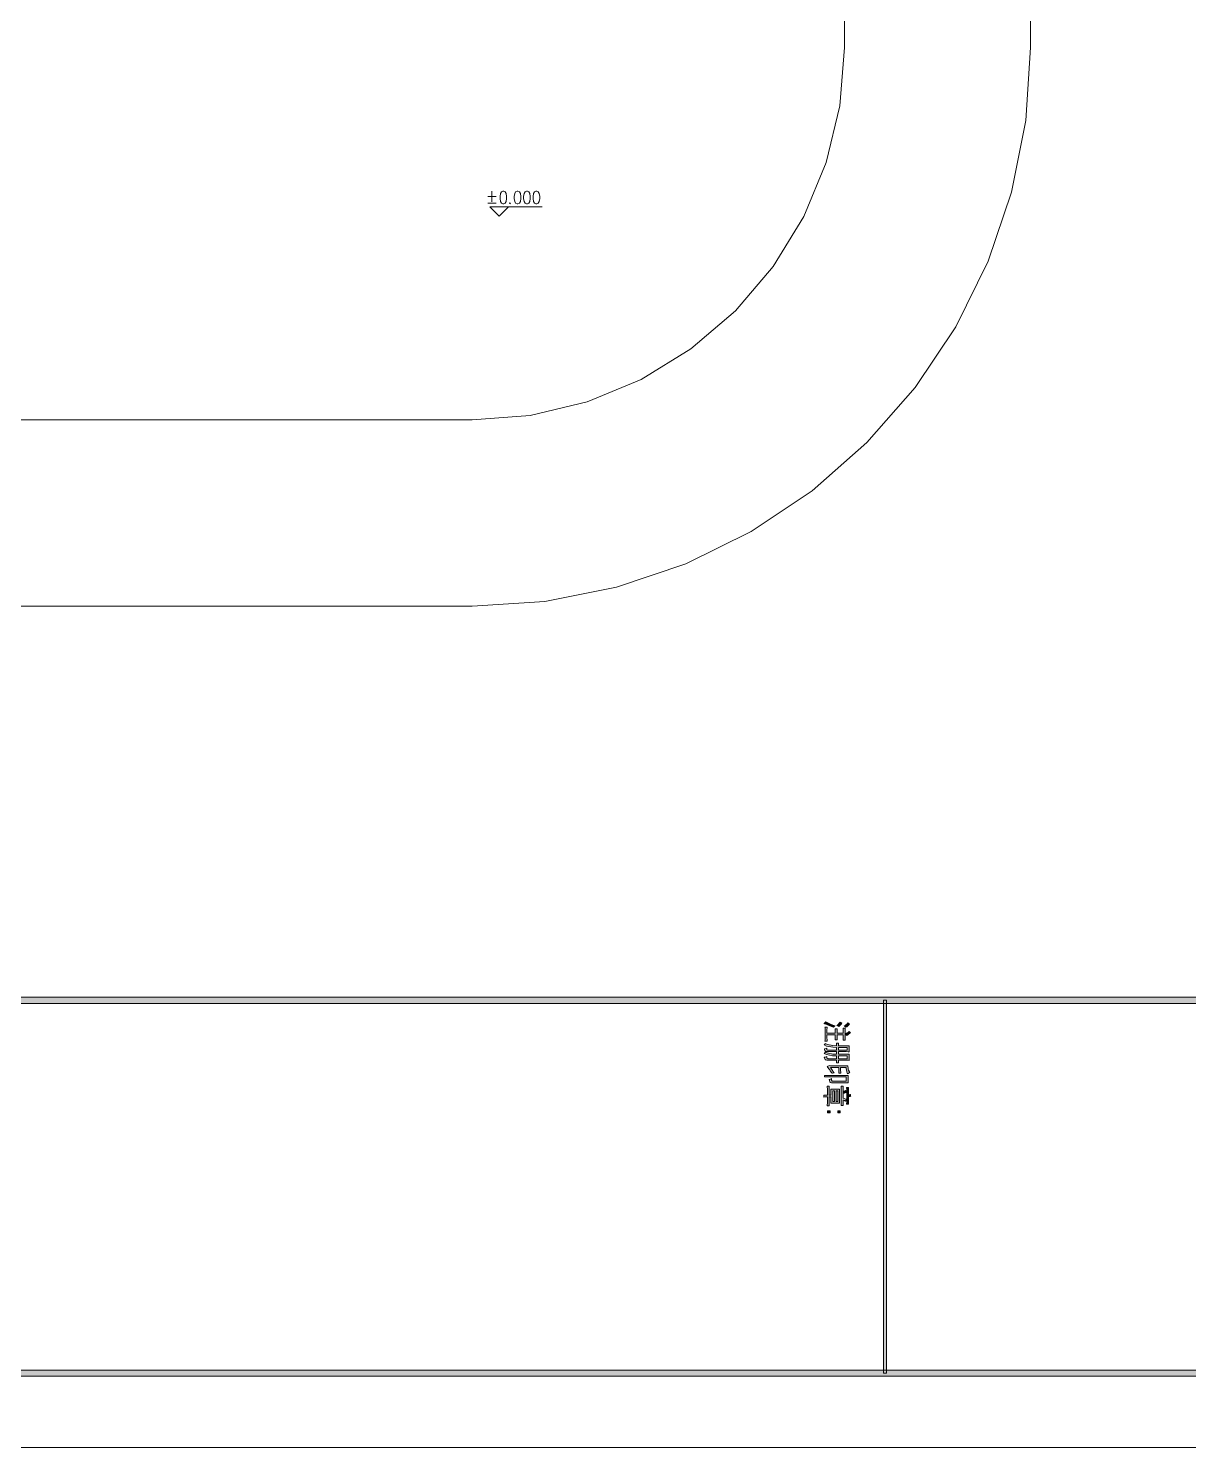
# Model space of a CAD drawing. Header units: millimetres. Extents: x 117 to 78452272, y 10 to 169749766.
# Drawn here: x 78402744 to 78421443, y 169648478 to 169671341 of the extents above; entities that cross this region are included whole.
import ezdxf

# ---------------------------------------------------------------- set-up
doc = ezdxf.new("R2010")
doc.units = ezdxf.units.MM

msp = doc.modelspace()

# ---------------------------------------------------------------- hatches: boundary and pattern name
h = msp.add_hatch(color=0)
h.dxf.hatch_style = 2
h.paths.add_polyline_path([(78382175.603, 169655634.242), (78382175.603, 169655734.215), (78451071.551, 169655734.215), (78451071.551, 169655634.242)])
h = msp.add_hatch(color=0)
h.dxf.hatch_style = 2
h.paths.add_polyline_path([(78416523.173, 169655684.228), (78416574.883, 169655684.228), (78416574.883, 169649677.669), (78416523.173, 169649677.669)])
h = msp.add_hatch(color=0)
h.dxf.hatch_style = 2
h.paths.add_polyline_path([(78415717.788, 169655250.294), (78415701.413, 169655257.62), (78415660.476, 169655273.995), (78415635.914, 169655283.044), (78415610.921, 169655292.524), (78415576.447, 169655305.021), (78415566.536, 169655308.468), (78415575.155, 169655314.932), (78415590.668, 169655330.014), (78415597.131, 169655338.202), (78415606.181, 169655330.445), (78415637.207, 169655313.639), (78415659.184, 169655304.159), (78415681.16, 169655294.679), (78415723.821, 169655277.873), (78415744.936, 169655270.548), (78415736.749, 169655265.807), (78415722.959, 169655255.465)])
h = msp.add_hatch(color=0)
h.dxf.hatch_style = 2
h.paths.add_polyline_path([(78415906.961, 169655102.921), (78415906.961, 169655089.993), (78415907.823, 169655060.26), (78415908.685, 169655043.454), (78415874.642, 169655043.454), (78415875.504, 169655061.553), (78415876.366, 169655090.424), (78415876.366, 169655101.628), (78415876.366, 169655128.345), (78415777.255, 169655128.345), (78415777.255, 169655102.921), (78415777.255, 169655091.286), (78415778.117, 169655064.138), (78415778.979, 169655048.625), (78415744.936, 169655048.625), (78415745.798, 169655063.707), (78415746.66, 169655090.424), (78415746.66, 169655102.921), (78415746.66, 169655128.345), (78415614.799, 169655128.345), (78415614.799, 169655094.733), (78415614.799, 169655078.358), (78415616.092, 169655044.747), (78415616.954, 169655027.079), (78415582.48, 169655027.079), (78415583.342, 169655044.747), (78415584.204, 169655077.927), (78415584.204, 169655093.44), (78415584.204, 169655192.12), (78415584.204, 169655209.788), (78415583.342, 169655238.66), (78415582.48, 169655250.294), (78415616.954, 169655250.294), (78415616.092, 169655239.521), (78415614.799, 169655209.788), (78415614.799, 169655190.828), (78415614.799, 169655155.493), (78415746.66, 169655155.493), (78415746.66, 169655177.038), (78415746.66, 169655189.966), (78415745.798, 169655214.528), (78415744.936, 169655225.732), (78415778.979, 169655225.732), (78415778.117, 169655214.528), (78415777.255, 169655189.104), (78415777.255, 169655175.746), (78415777.255, 169655155.493), (78415876.366, 169655155.493), (78415876.366, 169655181.348), (78415876.366, 169655194.706), (78415875.504, 169655221.854), (78415874.642, 169655235.212), (78415908.685, 169655235.212), (78415907.823, 169655221.854), (78415906.961, 169655193.844), (78415906.961, 169655180.055)])
h = msp.add_hatch(color=0)
h.dxf.hatch_style = 2
h.paths.add_polyline_path([(78415856.544, 169655316.225), (78415843.185, 169655300.712), (78415818.623, 169655273.133), (78415807.85, 169655261.067), (78415801.386, 169655264.946), (78415785.442, 169655273.995), (78415775.531, 169655278.735), (78415790.613, 169655291.232), (78415816.899, 169655318.379), (78415827.672, 169655332.6), (78415833.274, 169655328.721), (78415847.494, 169655320.534)])
h = msp.add_hatch(color=0)
h.dxf.hatch_style = 2
h.paths.add_polyline_path([(78415977.201, 169655300.281), (78415961.257, 169655283.906), (78415932.385, 169655258.913), (78415919.458, 169655250.294), (78415913.425, 169655256.327), (78415899.636, 169655265.807), (78415892.741, 169655269.255), (78415910.408, 169655280.459), (78415939.28, 169655305.452), (78415950.053, 169655319.241), (78415956.517, 169655314.501), (78415969.875, 169655305.021)])
h = msp.add_hatch(color=0)
h.dxf.hatch_style = 2
h.paths.add_polyline_path([(78415972.03, 169655181.348), (78415976.339, 169655176.607), (78415987.112, 169655167.127), (78415993.575, 169655162.387), (78415983.664, 169655153.338), (78415954.793, 169655131.792), (78415935.833, 169655118.865), (78415930.231, 169655124.466), (78415918.596, 169655135.239), (78415912.563, 169655140.841), (78415931.523, 169655152.045), (78415961.257, 169655172.298)])
h = msp.add_hatch(color=0)
h.paths.add_polyline_path([(78415969.875, 169654855.574), (78415956.517, 169654856.005), (78415924.198, 169654856.867), (78415905.237, 169654856.867), (78415798.801, 169654856.867), (78415798.801, 169654815.068), (78415906.961, 169654815.068), (78415924.198, 169654815.068), (78415955.655, 169654815.499), (78415969.875, 169654816.36), (78415969.875, 169654716.388), (78415957.378, 169654716.818), (78415925.06, 169654717.68), (78415905.237, 169654717.68), (78415798.801, 169654717.68), (78415798.801, 169654708.2), (78415799.663, 169654687.947), (78415800.525, 169654677.174), (78415766.482, 169654677.174), (78415767.344, 169654688.378), (78415768.206, 169654708.631), (78415768.206, 169654717.68), (78415627.727, 169654717.68), (78415611.352, 169654717.68), (78415591.099, 169654722.421), (78415587.22, 169654727.591), (78415582.911, 169654732.762), (78415575.155, 169654752.154), (78415571.707, 169654766.374), (78415583.342, 169654767.667), (78415604.026, 169654773.7), (78415613.075, 169654778.44), (78415613.075, 169654769.39), (78415613.937, 169654756.894), (78415614.799, 169654753.447), (78415616.092, 169654749.568), (78415626.003, 169654744.397), (78415634.621, 169654743.105), (78415768.206, 169654743.105), (78415768.206, 169654790.505), (78415705.292, 169654791.798), (78415604.888, 169654809.466), (78415568.26, 169654825.841), (78415575.155, 169654831.012), (78415585.066, 169654843.939), (78415588.082, 169654851.265), (78415616.954, 169654835.321), (78415707.015, 169654817.653), (78415768.206, 169654816.36), (78415768.206, 169654856.867), (78415616.954, 169654856.867), (78415603.164, 169654856.867), (78415587.22, 169654863.33), (78415584.204, 169654869.794), (78415581.618, 169654875.827), (78415576.447, 169654891.34), (78415573.431, 169654899.958), (78415582.48, 169654902.113), (78415602.302, 169654908.146), (78415613.075, 169654912.024), (78415613.075, 169654904.268), (78415613.506, 169654893.064), (78415613.937, 169654890.047), (78415614.368, 169654887.031), (78415622.125, 169654883.153), (78415629.45, 169654882.291), (78415768.206, 169654882.291), (78415768.206, 169654925.814), (78415707.015, 169654927.106), (78415607.904, 169654946.067), (78415569.984, 169654963.734), (78415576.447, 169654969.767), (78415585.066, 169654983.126), (78415588.082, 169654990.451), (78415621.263, 169654972.353), (78415711.325, 169654953.392), (78415768.206, 169654952.961), (78415768.206, 169654961.58), (78415767.344, 169654982.695), (78415766.482, 169654994.76), (78415800.525, 169654994.76), (78415799.663, 169654983.126), (78415798.801, 169654961.58), (78415798.801, 169654951.238), (78415903.514, 169654951.238), (78415923.336, 169654951.238), (78415956.517, 169654952.099), (78415969.875, 169654952.961)])
h.paths.add_polyline_path([(78415798.801, 169654743.105), (78415937.556, 169654743.105), (78415937.556, 169654789.213), (78415798.801, 169654789.213)])
h.paths.add_polyline_path([(78415798.801, 169654882.291), (78415937.556, 169654882.291), (78415937.556, 169654925.814), (78415798.801, 169654925.814)])
h = msp.add_hatch(color=0)
h.dxf.hatch_style = 2
h.paths.add_polyline_path([(78415955.655, 169654353.986), (78415936.694, 169654354.417), (78415898.774, 169654355.279), (78415879.813, 169654355.279), (78415705.292, 169654355.279), (78415688.917, 169654355.279), (78415668.664, 169654359.588), (78415664.355, 169654363.897), (78415660.476, 169654368.637), (78415652.72, 169654391.045), (78415649.272, 169654409.143), (78415660.045, 169654410.005), (78415679.868, 169654416.038), (78415688.917, 169654421.64), (78415688.917, 169654412.591), (78415689.779, 169654398.371), (78415690.64, 169654393.199), (78415691.502, 169654387.598), (78415699.69, 169654381.565), (78415707.015, 169654381.134), (78415925.06, 169654381.134), (78415925.06, 169654448.357), (78415575.155, 169654448.357), (78415575.155, 169654474.212), (78415597.993, 169654473.35), (78415644.532, 169654472.919), (78415669.095, 169654472.919), (78415874.642, 169654472.919), (78415894.464, 169654472.919), (78415934.971, 169654473.35), (78415955.655, 169654474.212)])
h = msp.add_hatch(color=0)
h.dxf.hatch_style = 2
h.paths.add_polyline_path([(78415694.088, 169654507.824), (78415686.331, 169654521.613), (78415668.664, 169654548.33), (78415659.184, 169654561.257), (78415649.703, 169654574.616), (78415629.45, 169654601.764), (78415618.677, 169654615.984), (78415628.588, 169654620.724), (78415646.687, 169654630.204), (78415654.443, 169654634.944), (78415657.46, 169654631.497), (78415669.956, 169654626.757), (78415679.868, 169654625.464), (78415869.04, 169654625.464), (78415895.326, 169654625.464), (78415934.971, 169654626.326), (78415948.329, 169654626.757), (78415948.329, 169654619.431), (78415953.5, 169654593.576), (78415958.24, 169654575.047), (78415963.411, 169654556.517), (78415975.477, 169654528.938), (78415982.803, 169654520.32), (78415972.891, 169654515.58), (78415953.931, 169654504.807), (78415944.882, 169654498.343), (78415942.296, 169654507.393), (78415936.694, 169654529.369), (78415934.109, 169654542.297), (78415931.092, 169654555.655), (78415925.921, 169654583.665), (78415923.336, 169654598.747), (78415834.998, 169654598.747), (78415834.998, 169654565.997), (78415834.998, 169654553.501), (78415835.86, 169654525.06), (78415836.722, 169654509.547), (78415804.403, 169654509.547), (78415805.265, 169654523.768), (78415806.126, 169654551.777), (78415806.126, 169654565.997), (78415806.126, 169654598.747), (78415672.542, 169654598.747), (78415692.364, 169654569.014), (78415722.097, 169654528.077), (78415732.009, 169654517.304), (78415722.097, 169654516.011), (78415703.137, 169654511.271)])
h = msp.add_hatch(color=0)
h.paths.add_polyline_path([(78415818.623, 169654025.627), (78415799.663, 169654026.058), (78415763.897, 169654026.92), (78415746.66, 169654026.92), (78415730.285, 169654026.92), (78415696.242, 169654026.058), (78415678.144, 169654025.627), (78415678.144, 169654126.893), (78415649.272, 169654126.893), (78415649.272, 169654040.278), (78415649.272, 169654027.351), (78415650.134, 169653999.772), (78415650.996, 169653984.69), (78415618.677, 169653984.69), (78415619.539, 169653998.91), (78415620.401, 169654026.92), (78415620.401, 169654040.278), (78415620.401, 169654126.893), (78415607.042, 169654126.893), (78415579.895, 169654126.031), (78415566.536, 169654125.6), (78415566.536, 169654157.919), (78415579.895, 169654157.057), (78415607.042, 169654156.626), (78415620.401, 169654156.626), (78415620.401, 169654248.411), (78415620.401, 169654259.184), (78415619.539, 169654286.332), (78415618.677, 169654302.707), (78415650.996, 169654302.707), (78415650.134, 169654287.194), (78415649.272, 169654260.477), (78415649.272, 169654249.704), (78415649.272, 169654156.626), (78415678.144, 169654156.626), (78415678.144, 169654254.013), (78415696.242, 169654253.151), (78415731.147, 169654252.72), (78415748.384, 169654252.72), (78415765.62, 169654252.72), (78415800.525, 169654253.151), (78415818.623, 169654254.013)])
h.paths.add_polyline_path([(78415760.88, 169654055.36), (78415789.751, 169654055.36), (78415789.751, 169654224.28), (78415760.88, 169654224.28)])
h.paths.add_polyline_path([(78415707.015, 169654055.36), (78415733.732, 169654055.36), (78415733.732, 169654224.28), (78415707.015, 169654224.28)])
h = msp.add_hatch(color=0)
h.dxf.hatch_style = 2
h.paths.add_polyline_path([(78415874.642, 169654038.985), (78415874.642, 169654025.627), (78415875.504, 169653998.91), (78415876.366, 169653986.413), (78415844.047, 169653986.413), (78415844.909, 169653998.91), (78415845.771, 169654025.627), (78415845.771, 169654038.985), (78415845.771, 169654250.997), (78415845.771, 169654263.924), (78415844.909, 169654289.779), (78415844.047, 169654302.707), (78415876.366, 169654302.707), (78415875.504, 169654288.917), (78415874.642, 169654263.493), (78415874.642, 169654250.997), (78415874.642, 169654105.347), (78415891.448, 169654099.745), (78415916.872, 169654093.712), (78415925.06, 169654092.85), (78415923.336, 169654085.524), (78415918.596, 169654067.426), (78415916.01, 169654056.653), (78415911.27, 169654059.239), (78415900.928, 169654064.84), (78415895.326, 169654067.426), (78415889.293, 169654070.011), (78415878.951, 169654073.89), (78415874.642, 169654075.613)])
h = msp.add_hatch(color=0)
h.dxf.hatch_style = 2
h.paths.add_polyline_path([(78415914.287, 169654230.744), (78415916.872, 169654224.711), (78415922.474, 169654210.491), (78415925.06, 169654202.303), (78415916.01, 169654198.425), (78415897.912, 169654189.806), (78415888.863, 169654185.066), (78415886.277, 169654193.254), (78415880.675, 169654207.043), (78415878.09, 169654213.507), (78415888.001, 169654218.247), (78415906.099, 169654226.865)])
h = msp.add_hatch(color=0)
h.dxf.hatch_style = 2
h.paths.add_polyline_path([(78415997.023, 169654138.958), (78415987.112, 169654135.511), (78415969.013, 169654130.771), (78415961.257, 169654129.478), (78415961.257, 169654049.758), (78415961.257, 169654040.278), (78415962.118, 169654020.887), (78415962.98, 169654010.545), (78415930.231, 169654010.545), (78415931.523, 169654020.887), (78415932.385, 169654039.416), (78415932.385, 169654048.466), (78415932.385, 169654233.76), (78415932.385, 169654245.826), (78415931.523, 169654268.664), (78415930.231, 169654279.437), (78415962.98, 169654279.437), (78415962.118, 169654266.079), (78415961.257, 169654243.671), (78415961.257, 169654235.053), (78415961.257, 169654161.797), (78415965.566, 169654161.797), (78415981.079, 169654165.244), (78415991.852, 169654168.691), (78415993.575, 169654162.659), (78415996.161, 169654147.577)])
h = msp.add_hatch(color=0)
h.dxf.hatch_style = 2
h.paths.add_polyline_path([(78415623.848, 169653872.651), (78415623.848, 169653903.677), (78415663.493, 169653903.677), (78415663.493, 169653872.651)])
h = msp.add_hatch(color=0)
h.dxf.hatch_style = 2
h.paths.add_polyline_path([(78415789.751, 169653872.651), (78415789.751, 169653903.677), (78415829.396, 169653903.677), (78415829.396, 169653872.651)])
h = msp.add_hatch(color=0)
h.dxf.hatch_style = 2
h.paths.add_polyline_path([(78382125.616, 169649627.683), (78382225.589, 169649727.656), (78451021.565, 169649727.656), (78451121.538, 169649627.683)])

# ---------------------------------------------------------------- linework, layer by layer
at = {"color": 0, "lineweight": 0}
for points in [[(78380975.066, 169648477.564), (78452272.087, 169648477.564), (78452272.087, 169749421.277), (78380975.066, 169749421.277)], [(78410390.786, 169668716.897), (78410367.948, 169668707.416), (78410352.866, 169668678.976), (78410345.109, 169668631.144), (78410345.109, 169668602.703), (78410352.866, 169668554.872), (78410367.948, 169668526.431), (78410390.786, 169668516.951), (78410405.869, 169668516.951), (78410428.707, 169668526.431), (78410444.22, 169668554.872), (78410451.546, 169668602.703), (78410451.546, 169668631.144), (78410444.22, 169668678.976), (78410428.707, 169668707.416), (78410405.869, 169668716.897)], [(78410619.173, 169668716.897), (78410596.334, 169668707.416), (78410581.252, 169668678.976), (78410573.495, 169668631.144), (78410573.495, 169668602.703), (78410581.252, 169668554.872), (78410596.334, 169668526.431), (78410619.173, 169668516.951), (78410634.686, 169668516.951), (78410657.524, 169668526.431), (78410672.606, 169668554.872), (78410680.363, 169668602.703), (78410680.363, 169668631.144), (78410672.606, 169668678.976), (78410657.524, 169668707.416), (78410634.686, 169668716.897)], [(78410771.717, 169668716.897), (78410748.879, 169668707.416), (78410733.797, 169668678.976), (78410726.04, 169668631.144), (78410726.04, 169668602.703), (78410733.797, 169668554.872), (78410748.879, 169668526.431), (78410771.717, 169668516.951), (78410787.23, 169668516.951), (78410810.069, 169668526.431), (78410825.151, 169668554.872), (78410832.908, 169668602.703), (78410832.908, 169668631.144), (78410825.151, 169668678.976), (78410810.069, 169668707.416), (78410787.23, 169668716.897)], [(78410924.262, 169668716.897), (78410901.424, 169668707.416), (78410885.911, 169668678.976), (78410878.585, 169668631.144), (78410878.585, 169668602.703), (78410885.911, 169668554.872), (78410901.424, 169668526.431), (78410924.262, 169668516.951), (78410939.344, 169668516.951), (78410962.183, 169668526.431), (78410977.696, 169668554.872), (78410985.022, 169668602.703), (78410985.022, 169668631.144), (78410977.696, 169668678.976), (78410962.183, 169668707.416), (78410939.344, 169668716.897)], [(78382175.603, 169655634.242), (78382175.603, 169655734.215), (78451071.551, 169655734.215), (78451071.551, 169655634.242)], [(78416523.173, 169655684.228), (78416574.883, 169655684.228), (78416574.883, 169649677.669), (78416523.173, 169649677.669)], [(78415717.788, 169655250.294), (78415701.413, 169655257.62), (78415660.476, 169655273.995), (78415635.914, 169655283.044), (78415610.921, 169655292.524), (78415576.447, 169655305.021), (78415566.536, 169655308.468), (78415575.155, 169655314.932), (78415590.668, 169655330.014), (78415597.131, 169655338.202), (78415606.181, 169655330.445), (78415637.207, 169655313.639), (78415659.184, 169655304.159), (78415681.16, 169655294.679), (78415723.821, 169655277.873), (78415744.936, 169655270.548), (78415736.749, 169655265.807), (78415722.959, 169655255.465)], [(78415906.961, 169655102.921), (78415906.961, 169655089.993), (78415907.823, 169655060.26), (78415908.685, 169655043.454), (78415874.642, 169655043.454), (78415875.504, 169655061.553), (78415876.366, 169655090.424), (78415876.366, 169655101.628), (78415876.366, 169655128.345), (78415777.255, 169655128.345), (78415777.255, 169655102.921), (78415777.255, 169655091.286), (78415778.117, 169655064.138), (78415778.979, 169655048.625), (78415744.936, 169655048.625), (78415745.798, 169655063.707), (78415746.66, 169655090.424), (78415746.66, 169655102.921), (78415746.66, 169655128.345), (78415614.799, 169655128.345), (78415614.799, 169655094.733), (78415614.799, 169655078.358), (78415616.092, 169655044.747), (78415616.954, 169655027.079), (78415582.48, 169655027.079), (78415583.342, 169655044.747), (78415584.204, 169655077.927), (78415584.204, 169655093.44), (78415584.204, 169655192.12), (78415584.204, 169655209.788), (78415583.342, 169655238.66), (78415582.48, 169655250.294), (78415616.954, 169655250.294), (78415616.092, 169655239.521), (78415614.799, 169655209.788), (78415614.799, 169655190.828), (78415614.799, 169655155.493), (78415746.66, 169655155.493), (78415746.66, 169655177.038), (78415746.66, 169655189.966), (78415745.798, 169655214.528), (78415744.936, 169655225.732), (78415778.979, 169655225.732), (78415778.117, 169655214.528), (78415777.255, 169655189.104), (78415777.255, 169655175.746), (78415777.255, 169655155.493), (78415876.366, 169655155.493), (78415876.366, 169655181.348), (78415876.366, 169655194.706), (78415875.504, 169655221.854), (78415874.642, 169655235.212), (78415908.685, 169655235.212), (78415907.823, 169655221.854), (78415906.961, 169655193.844), (78415906.961, 169655180.055)], [(78415856.544, 169655316.225), (78415843.185, 169655300.712), (78415818.623, 169655273.133), (78415807.85, 169655261.067), (78415801.386, 169655264.946), (78415785.442, 169655273.995), (78415775.531, 169655278.735), (78415790.613, 169655291.232), (78415816.899, 169655318.379), (78415827.672, 169655332.6), (78415833.274, 169655328.721), (78415847.494, 169655320.534)], [(78415977.201, 169655300.281), (78415961.257, 169655283.906), (78415932.385, 169655258.913), (78415919.458, 169655250.294), (78415913.425, 169655256.327), (78415899.636, 169655265.807), (78415892.741, 169655269.255), (78415910.408, 169655280.459), (78415939.28, 169655305.452), (78415950.053, 169655319.241), (78415956.517, 169655314.501), (78415969.875, 169655305.021)], [(78415972.03, 169655181.348), (78415976.339, 169655176.607), (78415987.112, 169655167.127), (78415993.575, 169655162.387), (78415983.664, 169655153.338), (78415954.793, 169655131.792), (78415935.833, 169655118.865), (78415930.231, 169655124.466), (78415918.596, 169655135.239), (78415912.563, 169655140.841), (78415931.523, 169655152.045), (78415961.257, 169655172.298)], [(78415969.875, 169654855.574), (78415956.517, 169654856.005), (78415924.198, 169654856.867), (78415905.237, 169654856.867), (78415798.801, 169654856.867), (78415798.801, 169654815.068), (78415906.961, 169654815.068), (78415924.198, 169654815.068), (78415955.655, 169654815.499), (78415969.875, 169654816.36), (78415969.875, 169654716.388), (78415957.378, 169654716.818), (78415925.06, 169654717.68), (78415905.237, 169654717.68), (78415798.801, 169654717.68), (78415798.801, 169654708.2), (78415799.663, 169654687.947), (78415800.525, 169654677.174), (78415766.482, 169654677.174), (78415767.344, 169654688.378), (78415768.206, 169654708.631), (78415768.206, 169654717.68), (78415627.727, 169654717.68), (78415611.352, 169654717.68), (78415591.099, 169654722.421), (78415587.22, 169654727.591), (78415582.911, 169654732.762), (78415575.155, 169654752.154), (78415571.707, 169654766.374), (78415583.342, 169654767.667), (78415604.026, 169654773.7), (78415613.075, 169654778.44), (78415613.075, 169654769.39), (78415613.937, 169654756.894), (78415614.799, 169654753.447), (78415616.092, 169654749.568), (78415626.003, 169654744.397), (78415634.621, 169654743.105), (78415768.206, 169654743.105), (78415768.206, 169654790.505), (78415705.292, 169654791.798), (78415604.888, 169654809.466), (78415568.26, 169654825.841), (78415575.155, 169654831.012), (78415585.066, 169654843.939), (78415588.082, 169654851.265), (78415616.954, 169654835.321), (78415707.015, 169654817.653), (78415768.206, 169654816.36), (78415768.206, 169654856.867), (78415616.954, 169654856.867), (78415603.164, 169654856.867), (78415587.22, 169654863.33), (78415584.204, 169654869.794), (78415581.618, 169654875.827), (78415576.447, 169654891.34), (78415573.431, 169654899.958), (78415582.48, 169654902.113), (78415602.302, 169654908.146), (78415613.075, 169654912.024), (78415613.075, 169654904.268), (78415613.506, 169654893.064), (78415613.937, 169654890.047), (78415614.368, 169654887.031), (78415622.125, 169654883.153), (78415629.45, 169654882.291), (78415768.206, 169654882.291), (78415768.206, 169654925.814), (78415707.015, 169654927.106), (78415607.904, 169654946.067), (78415569.984, 169654963.734), (78415576.447, 169654969.767), (78415585.066, 169654983.126), (78415588.082, 169654990.451), (78415621.263, 169654972.353), (78415711.325, 169654953.392), (78415768.206, 169654952.961), (78415768.206, 169654961.58), (78415767.344, 169654982.695), (78415766.482, 169654994.76), (78415800.525, 169654994.76), (78415799.663, 169654983.126), (78415798.801, 169654961.58), (78415798.801, 169654951.238), (78415903.514, 169654951.238), (78415923.336, 169654951.238), (78415956.517, 169654952.099), (78415969.875, 169654952.961)], [(78415798.801, 169654882.291), (78415937.556, 169654882.291), (78415937.556, 169654925.814), (78415798.801, 169654925.814)], [(78415798.801, 169654743.105), (78415937.556, 169654743.105), (78415937.556, 169654789.213), (78415798.801, 169654789.213)], [(78415955.655, 169654353.986), (78415936.694, 169654354.417), (78415898.774, 169654355.279), (78415879.813, 169654355.279), (78415705.292, 169654355.279), (78415688.917, 169654355.279), (78415668.664, 169654359.588), (78415664.355, 169654363.897), (78415660.476, 169654368.637), (78415652.72, 169654391.045), (78415649.272, 169654409.143), (78415660.045, 169654410.005), (78415679.868, 169654416.038), (78415688.917, 169654421.64), (78415688.917, 169654412.591), (78415689.779, 169654398.371), (78415690.64, 169654393.199), (78415691.502, 169654387.598), (78415699.69, 169654381.565), (78415707.015, 169654381.134), (78415925.06, 169654381.134), (78415925.06, 169654448.357), (78415575.155, 169654448.357), (78415575.155, 169654474.212), (78415597.993, 169654473.35), (78415644.532, 169654472.919), (78415669.095, 169654472.919), (78415874.642, 169654472.919), (78415894.464, 169654472.919), (78415934.971, 169654473.35), (78415955.655, 169654474.212)], [(78415694.088, 169654507.824), (78415686.331, 169654521.613), (78415668.664, 169654548.33), (78415659.184, 169654561.257), (78415649.703, 169654574.616), (78415629.45, 169654601.764), (78415618.677, 169654615.984), (78415628.588, 169654620.724), (78415646.687, 169654630.204), (78415654.443, 169654634.944), (78415657.46, 169654631.497), (78415669.956, 169654626.757), (78415679.868, 169654625.464), (78415869.04, 169654625.464), (78415895.326, 169654625.464), (78415934.971, 169654626.326), (78415948.329, 169654626.757), (78415948.329, 169654619.431), (78415953.5, 169654593.576), (78415958.24, 169654575.047), (78415963.411, 169654556.517), (78415975.477, 169654528.938), (78415982.803, 169654520.32), (78415972.891, 169654515.58), (78415953.931, 169654504.807), (78415944.882, 169654498.343), (78415942.296, 169654507.393), (78415936.694, 169654529.369), (78415934.109, 169654542.297), (78415931.092, 169654555.655), (78415925.921, 169654583.665), (78415923.336, 169654598.747), (78415834.998, 169654598.747), (78415834.998, 169654565.997), (78415834.998, 169654553.501), (78415835.86, 169654525.06), (78415836.722, 169654509.547), (78415804.403, 169654509.547), (78415805.265, 169654523.768), (78415806.126, 169654551.777), (78415806.126, 169654565.997), (78415806.126, 169654598.747), (78415672.542, 169654598.747), (78415692.364, 169654569.014), (78415722.097, 169654528.077), (78415732.009, 169654517.304), (78415722.097, 169654516.011), (78415703.137, 169654511.271)], [(78415818.623, 169654025.627), (78415799.663, 169654026.058), (78415763.897, 169654026.92), (78415746.66, 169654026.92), (78415730.285, 169654026.92), (78415696.242, 169654026.058), (78415678.144, 169654025.627), (78415678.144, 169654126.893), (78415649.272, 169654126.893), (78415649.272, 169654040.278), (78415649.272, 169654027.351), (78415650.134, 169653999.772), (78415650.996, 169653984.69), (78415618.677, 169653984.69), (78415619.539, 169653998.91), (78415620.401, 169654026.92), (78415620.401, 169654040.278), (78415620.401, 169654126.893), (78415607.042, 169654126.893), (78415579.895, 169654126.031), (78415566.536, 169654125.6), (78415566.536, 169654157.919), (78415579.895, 169654157.057), (78415607.042, 169654156.626), (78415620.401, 169654156.626), (78415620.401, 169654248.411), (78415620.401, 169654259.184), (78415619.539, 169654286.332), (78415618.677, 169654302.707), (78415650.996, 169654302.707), (78415650.134, 169654287.194), (78415649.272, 169654260.477), (78415649.272, 169654249.704), (78415649.272, 169654156.626), (78415678.144, 169654156.626), (78415678.144, 169654254.013), (78415696.242, 169654253.151), (78415731.147, 169654252.72), (78415748.384, 169654252.72), (78415765.62, 169654252.72), (78415800.525, 169654253.151), (78415818.623, 169654254.013)], [(78415874.642, 169654038.985), (78415874.642, 169654025.627), (78415875.504, 169653998.91), (78415876.366, 169653986.413), (78415844.047, 169653986.413), (78415844.909, 169653998.91), (78415845.771, 169654025.627), (78415845.771, 169654038.985), (78415845.771, 169654250.997), (78415845.771, 169654263.924), (78415844.909, 169654289.779), (78415844.047, 169654302.707), (78415876.366, 169654302.707), (78415875.504, 169654288.917), (78415874.642, 169654263.493), (78415874.642, 169654250.997), (78415874.642, 169654105.347), (78415891.448, 169654099.745), (78415916.872, 169654093.712), (78415925.06, 169654092.85), (78415923.336, 169654085.524), (78415918.596, 169654067.426), (78415916.01, 169654056.653), (78415911.27, 169654059.239), (78415900.928, 169654064.84), (78415895.326, 169654067.426), (78415889.293, 169654070.011), (78415878.951, 169654073.89), (78415874.642, 169654075.613)], [(78415914.287, 169654230.744), (78415916.872, 169654224.711), (78415922.474, 169654210.491), (78415925.06, 169654202.303), (78415916.01, 169654198.425), (78415897.912, 169654189.806), (78415888.863, 169654185.066), (78415886.277, 169654193.254), (78415880.675, 169654207.043), (78415878.09, 169654213.507), (78415888.001, 169654218.247), (78415906.099, 169654226.865)], [(78415997.023, 169654138.958), (78415987.112, 169654135.511), (78415969.013, 169654130.771), (78415961.257, 169654129.478), (78415961.257, 169654049.758), (78415961.257, 169654040.278), (78415962.118, 169654020.887), (78415962.98, 169654010.545), (78415930.231, 169654010.545), (78415931.523, 169654020.887), (78415932.385, 169654039.416), (78415932.385, 169654048.466), (78415932.385, 169654233.76), (78415932.385, 169654245.826), (78415931.523, 169654268.664), (78415930.231, 169654279.437), (78415962.98, 169654279.437), (78415962.118, 169654266.079), (78415961.257, 169654243.671), (78415961.257, 169654235.053), (78415961.257, 169654161.797), (78415965.566, 169654161.797), (78415981.079, 169654165.244), (78415991.852, 169654168.691), (78415993.575, 169654162.659), (78415996.161, 169654147.577)], [(78415707.015, 169654055.36), (78415733.732, 169654055.36), (78415733.732, 169654224.28), (78415707.015, 169654224.28)], [(78415760.88, 169654055.36), (78415789.751, 169654055.36), (78415789.751, 169654224.28), (78415760.88, 169654224.28)], [(78415623.848, 169653872.651), (78415623.848, 169653903.677), (78415663.493, 169653903.677), (78415663.493, 169653872.651)], [(78415789.751, 169653872.651), (78415789.751, 169653903.677), (78415829.396, 169653903.677), (78415829.396, 169653872.651)], [(78382125.616, 169649627.683), (78382225.589, 169649727.656), (78451021.565, 169649727.656), (78451121.538, 169649627.683)]]:
    msp.add_lwpolyline(points, close=True, dxfattribs=at)
for points in [[(78415895.326, 169671034.371), (78415895.326, 169725547.156)], [(78418895.805, 169671034.371), (78418895.805, 169725547.156)], [(78409893.939, 169662032.505), (78411068.62, 169662109.208), (78412223.909, 169662338.887), (78413338.693, 169662717.663), (78414394.872, 169663238.212), (78415373.916, 169663892.775), (78416259.452, 169664668.858), (78417035.534, 169665554.393), (78417689.667, 169666533.438), (78418210.646, 169667589.616), (78418588.992, 169668704.4), (78418818.67, 169669859.259), (78418895.805, 169671034.371)], [(78409893.939, 169665032.983), (78410832.477, 169665107.101), (78411748.176, 169665326.869), (78412618.199, 169665687.116), (78413421.429, 169666179.223), (78414137.614, 169666790.695), (78414749.086, 169667506.88), (78415241.194, 169668309.68), (78415601.441, 169669179.702), (78415821.209, 169670095.402), (78415895.326, 169671034.371)], [(78410215.403, 169668716.897), (78410215.403, 169668545.391)], [(78410146.887, 169668631.144), (78410283.919, 169668631.144)], [(78410146.887, 169668526.431), (78410283.919, 169668526.431)], [(78410179.637, 169668466.964), (78410479.555, 169668466.964)], [(78410329.596, 169668317.005), (78410179.637, 169668466.964)], [(78410329.596, 169668466.964), (78411026.821, 169668466.964)], [(78410479.555, 169668466.964), (78410329.596, 169668317.005)], [(78410504.98, 169668535.911), (78410497.654, 169668526.431), (78410504.98, 169668516.951), (78410512.736, 169668526.431)], [(78394389.959, 169665032.983), (78409893.939, 169665032.983)], [(78394389.959, 169662032.505), (78409893.939, 169662032.505)]]:
    msp.add_lwpolyline(points, dxfattribs=at)

doc.saveas('drawing.dxf')
